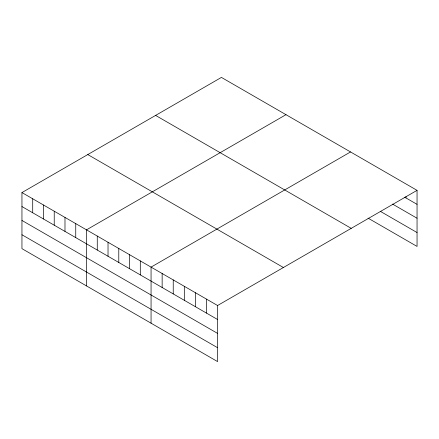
<?xml version="1.0" encoding="UTF-8"?>
<svg xmlns="http://www.w3.org/2000/svg" width="439" height="439" viewBox="0 0 439 439"><rect width="100%" height="100%" fill="white"/><g stroke="black" fill="none" stroke-linecap="round" stroke-linejoin="round"><path stroke-width="0.66" d="M21.95 192.573L217.574 305.517L217.574 361.593L21.95 248.65L21.95 192.573L221.426 77.407L417.05 190.35L417.05 246.427L368.041 218.134M285.981 114.678L86.505 229.844L86.505 285.921M350.536 151.949L151.06 267.115L151.06 323.192M217.574 305.517L417.05 190.35M404.796 197.265L417.05 204.338M392.543 204.08L417.05 218.227M380.295 211.318L417.05 232.538M155.598 115.408L351.222 228.351M87.778 154.566L283.402 267.51M21.95 206.56L217.574 319.504M21.95 220.449L217.574 333.393M21.95 234.761L217.574 347.704M405.965 196.606L405.965 197.934M206.489 299.113L206.489 313.106M195.404 292.714L195.404 306.702M184.32 286.316L184.32 300.303M173.235 279.912L173.235 293.905M162.145 273.513L162.145 287.501M140.304 260.903L140.304 274.891M129.543 254.691L129.543 268.679M118.782 248.479L118.782 262.467M108.027 242.268L108.027 256.255M97.266 236.056L97.266 250.043M75.744 223.632L75.744 237.62M64.988 217.42L64.988 231.408M54.227 211.208L54.227 225.196M43.466 204.997L43.466 218.984M32.711 198.785L32.711 212.772"/></g></svg>
